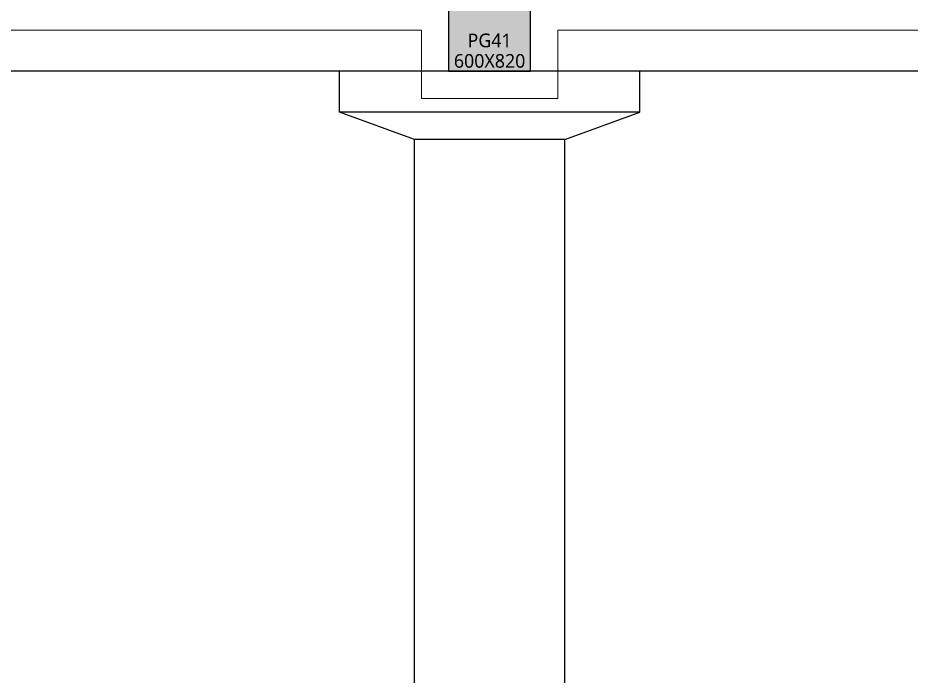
# Model space of a CAD drawing. Header units: millimetres. Extents: x 0 to 420000, y 0 to 297000.
# Drawn here: x 260558 to 267100, y 49020 to 53840 of the extents above; entities that cross this region are included whole.
import ezdxf
from ezdxf.enums import TextEntityAlignment as Align

# ---------------------------------------------------------------- set-up
doc = ezdxf.new("R2010")
doc.units = ezdxf.units.MM
doc.linetypes.add('CEN', pattern=[62, 60, -1, 0, -1])
for name, color, linetype, lineweight in [('A-AXIS-LINE', 1, 'CEN', 15), ('A-ELEV-LIN2', 7, 'Continuous', 25), ('A-XXXX-INSL1', 15, 'Continuous', 18)]:
    doc.layers.add(name, color=color, linetype=linetype, lineweight=lineweight)
doc.layers.add('A-CONC-SOLD', color=253, linetype='CEN')
doc.layers.add('CON', color=2, linetype='Continuous')
doc.layers.add('A-XXXX-NPLT', color=144, linetype='Continuous', lineweight=15, plot=False)
doc.styles.add('맑은고딕', font='')
doc.styles.get('맑은고딕').set_extended_font_data('Malgun Gothic')

# ---------------------------------------------------------------- blocks, each defined once
blk = doc.blocks.new('axis(211208)')
at = {"layer": 'A-AXIS-LINE', "ltscale": 1000}
blk.add_line((4631788.1, -412118.7), (4955413.1, -412118.7), dxfattribs=at)
blk = doc.blocks.new('PG41')
at = {"layer": 'A-CONC-SOLD'}
h = blk.add_hatch(color=256, dxfattribs=at)
h.dxf.hatch_style = 1
h.paths.add_polyline_path([(-300, 0), (300, 0), (300, -1000), (-300, -1000)])
blk.add_line((300, 0), (-300, 0))
at = {"layer": 'CON'}
blk.add_lwpolyline([(-300, -1000), (300, -1000), (300, -180), (100, -180), (100, -300), (-100, -300), (-100, -180), (-300, -180)], close=True, dxfattribs=at)
at = {"layer": 'A-XXXX-NPLT', "style": '맑은고딕'}
for s, p in [('PG41', (0, -775)), ('600X820', (0, -925))]:
    blk.add_text(s, height=100, dxfattribs=at).set_placement(p, align=Align.MIDDLE)
blk = doc.blocks.new('3층')
at = {"layer": 'A-ELEV-LIN2'}
for p, q in [((4833223.8, -402118.7), (4822223.8, -402118.7)), ((4835423.8, -402118.7), (4833223.8, -402118.7)), ((4833223.8, -402418.7), (4833223.8, -402118.7)), ((4835423.8, -402418.7), (4835423.8, -402118.7)), ((4844223.8, -402118.7), (4835423.8, -402118.7)), ((4835423.8, -402418.7), (4833223.8, -402418.7)), ((4833773.8, -402618.7), (4833223.8, -402418.7)), ((4834873.8, -402618.7), (4835423.8, -402418.7)), ((4833773.8, -411118.7), (4833773.8, -402618.7)), ((4834873.8, -402618.7), (4833773.8, -402618.7)), ((4834873.8, -411118.7), (4834873.8, -402618.7))]:
    blk.add_line(p, q, dxfattribs=at)
at = {"layer": 'A-XXXX-INSL1'}
blk.add_lwpolyline([(4877873.8, -401818.7), (4834823.8, -401818.7), (4834823.8, -402318.7), (4833823.8, -402318.7), (4833823.8, -401818.7), (4822873.8, -401818.7)], dxfattribs=at)
blk.add_blockref('PG41', (4834323.8, -401118.7))

msp = doc.modelspace()

# ---------------------------------------------------------------- block references
msp.add_blockref('3층', (-4570311.3, 455568.7))
at = {"layer": 'A-AXIS-LINE'}
msp.add_blockref('axis(211208)', (-4581588.1, 465568.7), dxfattribs=at)

doc.saveas('drawing.dxf')
